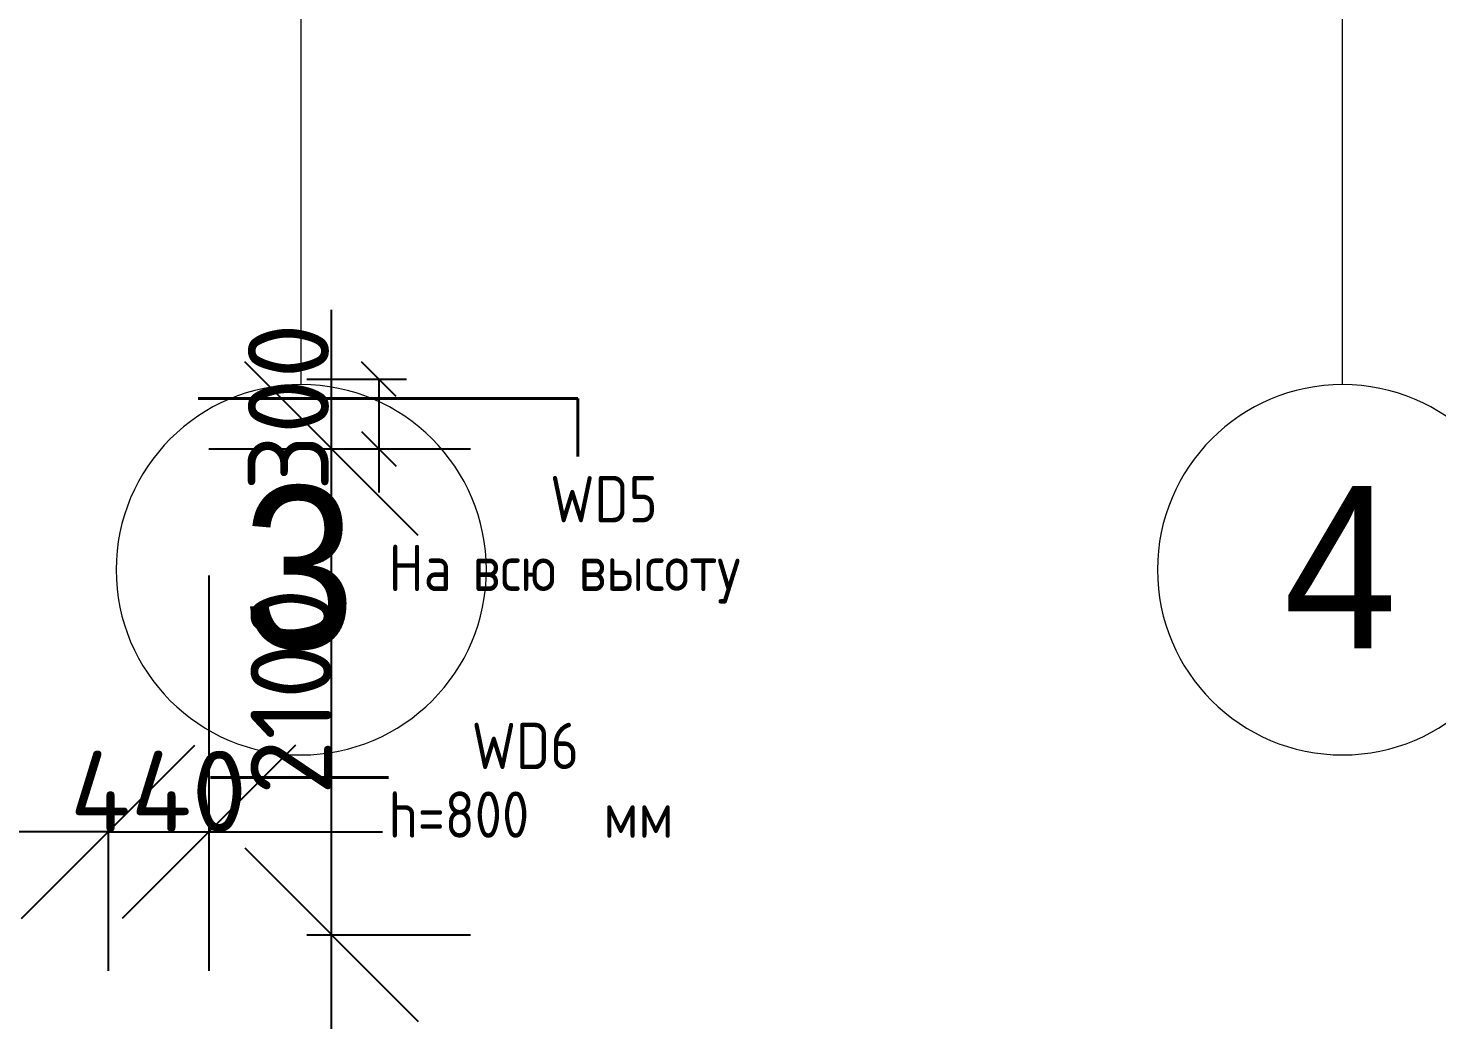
# Model space of a CAD drawing. Header units: millimetres. Extents: x -249154 to 415037, y -45458 to 354837.
# Drawn here: x 6895 to 12982, y 74535 to 78820 of the extents above; entities that cross this region are included whole.
import ezdxf

# ---------------------------------------------------------------- set-up
doc = ezdxf.new("R2010")
doc.units = ezdxf.units.MM
for name, color, linetype, lineweight in [('5.6) Перегародка WD6', 6, 'Continuous', 40), ('Оси', 7, 'Continuous', 9), ('Оси-1', 7, 'Continuous', 20)]:
    doc.layers.add(name, color=color, linetype=linetype, lineweight=lineweight)
doc.styles.add('Arial', font='arial.ttf', dxfattribs={"width": 0.9, "height": 700})
doc.styles.add('GOST Common_1', font='', dxfattribs={"width": 0.9, "height": 250})
doc.styles.add('ISOCPEUR_1', font='isocpeur.ttf', dxfattribs={"height": 350})
doc.styles.add('ISOCPEUR_4', font='isocpeur.ttf', dxfattribs={"width": 0.9, "height": 1000})
doc.styles.get('GOST Common_1').set_extended_font_data('GOST Common')
doc.dimstyles.new('ISO-2_0_0_9К_Средний_округл2', dxfattribs={"dimscale": 304.8, "dimtxt": 199.196235, "dimasz": 0.492126, "dimexe": 0.393701, "dimexo": 0, "dimgap": 0, "dimtad": 1, "dimdec": 0, "dimrnd": 10, "dimzin": 0, "dimdsep": 46, "dimtxsty": 'ISOCPEUR_1', "dimblk1": 'OBLIQUE', "dimblk2": 'OBLIQUE', "dimsah": 1, "dimcen": 0.09, "dimdle": 0.393701, "dimazin": 0, "dimtfac": 1, "dimtdec": 4, "dimtix": 1, "dimtmove": 0, "dimatfit": 3, "dimfxl": 1, "dimtvp": 1, "dimtolj": 1, "dimtzin": 0, "dimarcsym": 2})
doc.dimstyles.new('ISO-2_0_0_9К_Средний_округл2_1', dxfattribs={"dimscale": 304.8, "dimtxt": 995.981176, "dimasz": 2.46063, "dimexe": 1.968504, "dimexo": 0, "dimgap": 0, "dimtad": 1, "dimdec": 0, "dimrnd": 10, "dimzin": 0, "dimdsep": 46, "dimtxsty": 'ISOCPEUR_4', "dimblk1": 'OBLIQUE', "dimblk2": 'OBLIQUE', "dimsah": 1, "dimcen": 0.09, "dimdle": 1.968504, "dimazin": 0, "dimtfac": 1, "dimtdec": 4, "dimtix": 1, "dimtmove": 0, "dimatfit": 3, "dimfxl": 1, "dimtvp": 1, "dimtolj": 1, "dimtzin": 0, "dimarcsym": 2})

# ---------------------------------------------------------------- blocks, each defined once
blk = doc.blocks.new('Ось сетки - D8-29747960-Объем проектирования 1 этажа')
at = {"layer": 'Оси-1'}
for start, end in [(360, 180), (180, 360)]:
    blk.add_arc((0, 0), 4, start, end, dxfattribs=at)
blk = doc.blocks.new('1floor')
at = {"layer": 'Оси'}
for p, q in [((8010, -1906.3), (8010, 3093.7)), ((12510, -1906.3), (12510, 3093.7))]:
    blk.add_line(p, q, dxfattribs=at)
at = {"layer": 'Оси-1', "xscale": 199.9999999999999, "yscale": 199.9999999999999, "zscale": 199.9999999999999}
for p in [(8010, -2706.3), (12510, -2706.3)]:
    blk.add_blockref('Ось сетки - D8-29747960-Объем проектирования 1 этажа', p, dxfattribs=at)
at = {"layer": 'Оси', "char_height": 700, "width": 606.076, "attachment_point": 1, "style": 'Arial'}
for s, insert in [('\\fArial|b0|i0|c204|p34|;\\W.9;3', (7755, -2345)), ('\\fArial|b0|i0|c204|p34|;\\W.9;4', (12255, -2345))]:
    blk.add_mtext(s, dxfattribs=dict(at, insert=insert))
blk = doc.blocks.new('_Oblique')
at = {"color": 0, "linetype": 'ByBlock', "lineweight": -2}
blk.add_line((-0.5, -0.5), (0.5, 0.5), dxfattribs=at)
blk = doc.blocks.new('*D2003')
at = {"layer": '5.6) Перегародка WD6', "color": 0, "lineweight": -2, "transparency": 16777216}
for p, q in [((8205.5, 74303), (8205.5, 77603)), ((7675.3, 77003), (8805.5, 77003)), ((8099.4, 74903), (8805.5, 74903))]:
    blk.add_line(p, q, dxfattribs=at)
at = {"layer": 'Defpoints', "color": 0, "transparency": 16777216}
for p in [(7675.3, 77003), (8205.5, 77003), (8099.4, 74903)]:
    blk.add_point(p, dxfattribs=at)
at = {"layer": '5.6) Перегародка WD6', "color": 0, "lineweight": -2, "transparency": 16777216, "xscale": 750, "yscale": 750, "zscale": 750}
for p, rotation in [((8205.5, 77003), 90), ((8205.5, 74903), 270)]:
    blk.add_blockref('_Oblique', p, dxfattribs=dict(at, rotation=rotation))
at = {"layer": '5.6) Перегародка WD6', "color": 0, "lineweight": 25, "transparency": 16777216, "insert": (8030.5, 75953), "char_height": 350, "width": 565.411, "attachment_point": 5, "rotation": 90, "style": 'ISOCPEUR_1'}
blk.add_mtext('\\A1;2100', dxfattribs=at)
blk = doc.blocks.new('*D2004')
at = {"layer": '5.6) Перегародка WD6', "color": 0, "lineweight": -2, "transparency": 16777216}
for p, q in [((8099.4, 77303), (8530, 77303)), ((8410, 77303), (8410, 76883)), ((7675.3, 77003), (8530, 77003)), ((8410, 77003), (8410, 76813.9))]:
    blk.add_line(p, q, dxfattribs=at)
at = {"layer": 'Defpoints', "color": 0, "transparency": 16777216}
for p in [(8099.4, 77303), (8410, 77303), (7675.3, 77003)]:
    blk.add_point(p, dxfattribs=at)
at = {"layer": '5.6) Перегародка WD6', "color": 0, "lineweight": -2, "transparency": 16777216, "xscale": 150, "yscale": 150, "zscale": 150}
for p, rotation in [((8410, 77303), 90), ((8410, 77003), 270)]:
    blk.add_blockref('_Oblique', p, dxfattribs=dict(at, rotation=rotation))
at = {"layer": '5.6) Перегародка WD6', "color": 0, "lineweight": 25, "transparency": 16777216, "insert": (7844.2, 76819.7), "char_height": 350, "width": 455.087, "attachment_point": 1, "rotation": 90, "line_spacing_factor": 1.149209, "style": 'ISOCPEUR_1'}
blk.add_mtext('\\A1;300', dxfattribs=at)
blk = doc.blocks.new('*D1951')
at = {"layer": '5.6) Перегародка WD6', "color": 0, "lineweight": -2, "transparency": 16777216}
for p, q in [((7675.3, 76454.6), (7675.3, 74747.6)), ((7240.3, 75453.7), (7240.3, 74747.6)), ((7240.3, 75347.6), (6490.3, 75347.6)), ((7240.3, 75347.6), (7675.3, 75347.6)), ((7675.3, 75347.6), (8425.3, 75347.6))]:
    blk.add_line(p, q, dxfattribs=at)
at = {"layer": 'Defpoints', "color": 0, "transparency": 16777216}
for p in [(7675.3, 76454.6), (7240.3, 75453.7), (7675.3, 75347.6)]:
    blk.add_point(p, dxfattribs=at)
at = {"layer": '5.6) Перегародка WD6', "color": 0, "lineweight": -2, "transparency": 16777216, "xscale": 750, "yscale": 750, "zscale": 750}
blk.add_blockref('_Oblique', (7240.3, 75347.6), dxfattribs=at)
at = {"layer": '5.6) Перегародка WD6', "color": 0, "lineweight": -2, "transparency": 16777216, "xscale": 750, "yscale": 750, "zscale": 750, "rotation": 180}
blk.add_blockref('_Oblique', (7675.3, 75347.6), dxfattribs=at)
at = {"layer": '5.6) Перегародка WD6', "color": 0, "lineweight": 25, "transparency": 16777216, "insert": (7457.8, 75522.6), "char_height": 350, "width": 501.055, "attachment_point": 5, "style": 'ISOCPEUR_1'}
blk.add_mtext('\\A1;440', dxfattribs=at)

msp = doc.modelspace()

# ---------------------------------------------------------------- linework, layer by layer
at = {"layer": '5.6) Перегародка WD6', "color": 18, "true_color": 0x000000}
for p, q in [((7628.7, 77219.5), (9270.3, 77219.5)), ((9270.3, 77219.5), (9270.3, 76969.5)), ((7682.4, 75582.9), (8451.7, 75582.9))]:
    msp.add_line(p, q, dxfattribs=at)

# ---------------------------------------------------------------- block references
msp.add_blockref('1floor', (64.7, 79186.1))

# ---------------------------------------------------------------- texts
at = {"layer": '5.6) Перегародка WD6', "color": 18, "lineweight": 25, "true_color": 0x000000, "char_height": 200, "attachment_point": 1, "style": 'GOST Common_1'}
for s, insert, width in [('WD5', (9150.4, 76885.1), 584.43), ('На', (8451.7, 76588.2), 360.759), ('\\fGOST Common|b0|i0|c204|p34|;\\W.9; ', (8749.4, 76588.2), 79.367), ('\\fGOST Common|b0|i0|c204|p34|;\\W.9; ', (9207.8, 76588.2), 79.367), ('всю', (8814.9, 76588.2), 476.202), ('высоту', (9273.3, 76588.2), 981.265), ('WD6', (8811.1, 75818.9), 584.43), ('h=800', (8451.7, 75522), 793.671), ('мм', (9380.5, 75522), 360.759)]:
    msp.add_mtext(s, dxfattribs=dict(at, insert=insert, width=width))

# ---------------------------------------------------------------- dimensions: what is measured, and where the dimension line sits
at = {"layer": '5.6) Перегародка WD6', "color": 18, "lineweight": 25, "true_color": 0x000000}
dim = msp.add_linear_dim(base=(8205.5, 77003), p1=(8099.4, 74903), p2=(7675.3, 77003), angle=90, dimstyle='ISO-2_0_0_9К_Средний_округл2_1', override={"dimtxt": 200, "dimpost": '<>', "dimtxsty": 'ISOCPEUR_1', "dimfxl": 2142.39211}, dxfattribs=at)
dim.commit()
dim.dimension.update_dxf_attribs({"geometry": '*D2003', "text_midpoint": (8030.5, 75953)})
dim = msp.add_linear_dim(base=(8410, 77303), p1=(7675.3, 77003), p2=(8099.4, 77303), angle=90, dimstyle='ISO-2_0_0_9К_Средний_округл2', override={"dimtxt": 200, "dimpost": '<>', "dimtxsty": 'ISOCPEUR_1', "dimfxl": 519.465109}, dxfattribs=at)
dim.commit()
dim.dimension.update_dxf_attribs({"geometry": '*D2004', "text_midpoint": (8077.5, 76813.9), "dimtype": 160, "text_rotation": 90})
dim = msp.add_linear_dim(base=(7675.3, 75347.6), p1=(7240.3, 75453.7), p2=(7675.3, 76454.6), dimstyle='ISO-2_0_0_9К_Средний_округл2_1', override={"dimtxt": 200, "dimpost": '<>', "dimtxsty": 'ISOCPEUR_1', "dimfxl": 1091.329586}, dxfattribs=at)
dim.commit()
dim.dimension.update_dxf_attribs({"geometry": '*D1951', "text_midpoint": (7457.8, 75522.6)})

doc.saveas('drawing.dxf')
